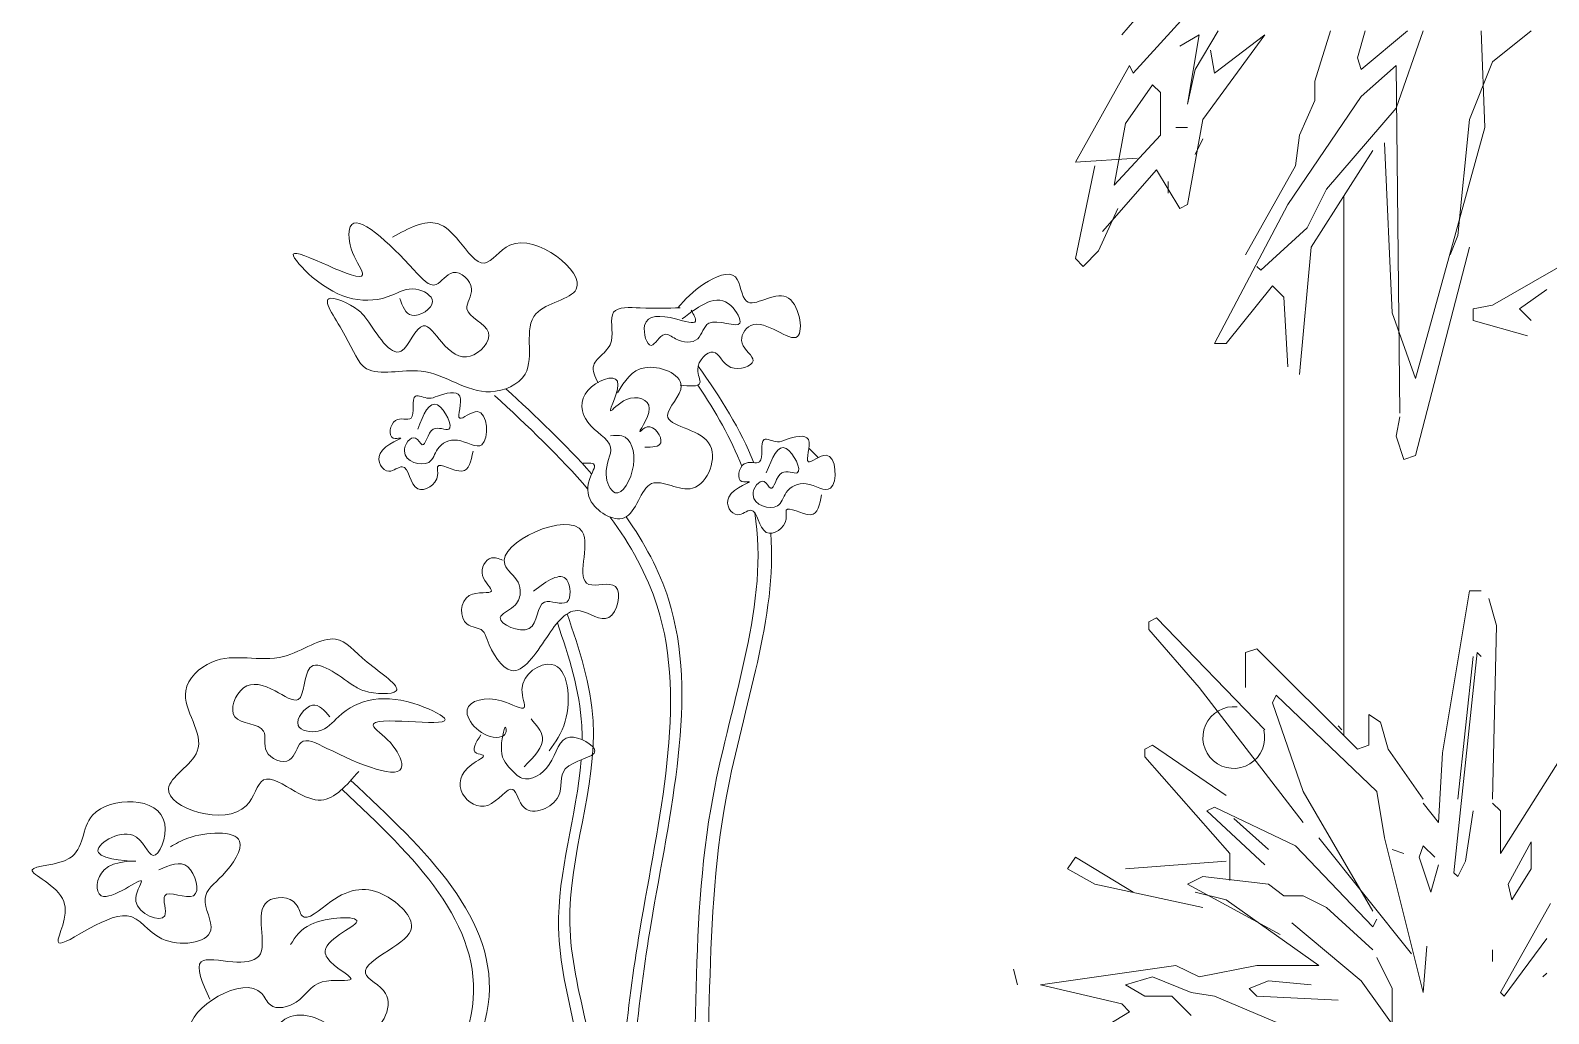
# Model space of a CAD drawing. Header units: metres. Extents: x -2 to 3328848, y -2 to 2725060.
# Drawn here: x 1663781.65 to 1663788.63, y 1363088.17 to 1363092.69 of the extents above; entities that cross this region are included whole.
import ezdxf

# ---------------------------------------------------------------- set-up
doc = ezdxf.new("R2010")
doc.units = ezdxf.units.M
doc.layers.get('0').update_dxf_attribs({"color": 253, "lineweight": 0})
doc.layers.add('8', color=253, linetype='Continuous', lineweight=0)

# ---------------------------------------------------------------- blocks, each defined once
blk = doc.blocks.new('A$C16C20323')
at = {"layer": '8'}
for p, q in [((4310.2, 1569.03), (4212.06, 1460.38)), ((4206.81, 1477.9), (4241.86, 1518.21)), ((4233.09, 1472.64), (4241.86, 1477.9)), ((4241.86, 1477.9), (4236.6, 1446.36)), ((4240.1, 1462.13), (4250.62, 1479.65)), ((4271.65, 1477.9), (4243.61, 1439.35)), ((4248.87, 1460.38), (4271.65, 1477.9)), ((4301.44, 1479.65), (4294.43, 1456.87)), ((4313.71, 1467.38), (4317.21, 1479.65)), ((4336.49, 1479.65), (4315.46, 1462.13)), ((4343.5, 1479.65), (4331.23, 1444.6)), ((4369.79, 1479.65), (4371.54, 1435.84)), ((4392.57, 1479.65), (4375.04, 1465.63)), ((4247.11, 1470.89), (4248.87, 1460.38)), ((4315.46, 1462.13), (4313.71, 1467.38)), ((4210.31, 1463.88), (4185.78, 1420.07)), ((4212.06, 1460.38), (4210.31, 1463.88)), ((4236.6, 1446.36), (4240.1, 1462.13)), ((4331.23, 1463.88), (4315.46, 1449.86)), ((4332.98, 1306.16), (4331.23, 1463.88)), ((4375.04, 1465.63), (4364.53, 1439.35)), ((4208.56, 1437.59), (4220.83, 1455.12)), ((4220.83, 1455.12), (4224.33, 1451.61)), ((4294.43, 1456.87), (4294.43, 1448.11)), ((4224.33, 1451.61), (4224.33, 1432.34)), ((4315.46, 1449.86), (4282.16, 1400.79)), ((4294.43, 1448.11), (4287.42, 1432.34)), ((4331.23, 1444.6), (4299.69, 1407.8)), ((4203.3, 1409.55), (4208.56, 1437.59)), ((4236.6, 1435.84), (4231.34, 1435.84)), ((4243.61, 1439.35), (4236.6, 1400.79)), ((4371.54, 1435.84), (4339.99, 1321.93)), ((4364.53, 1439.35), (4359.27, 1386.77)), ((4224.33, 1432.34), (4203.3, 1409.55)), ((4243.61, 1430.58), (4240.1, 1423.57)), ((4287.42, 1432.34), (4285.67, 1418.32)), ((4329.48, 1351.72), (4325.97, 1428.83)), ((4185.78, 1420.07), (4213.82, 1421.82)), ((4320.72, 1425.33), (4292.68, 1381.51)), ((4185.78, 1376.26), (4194.54, 1418.32)), ((4222.58, 1416.56), (4198.04, 1388.52)), ((4233.09, 1399.04), (4222.58, 1416.56)), ((4285.67, 1418.32), (4262.89, 1378.01)), ((4227.84, 1411.31), (4227.84, 1406.05)), ((4299.69, 1407.8), (4290.92, 1390.28)), ((4205.05, 1399.04), (4196.29, 1379.76)), ((4236.6, 1400.79), (4233.09, 1399.04)), ((4282.16, 1400.79), (4248.87, 1337.7)), ((4290.92, 1390.28), (4269.9, 1371)), ((4359.27, 1386.77), (4355.77, 1378.01)), ((4196.29, 1379.76), (4189.28, 1372.75)), ((4292.68, 1381.51), (4287.42, 1323.68)), ((4364.53, 1381.51), (4339.99, 1286.88)), ((4189.28, 1372.75), (4185.78, 1376.26)), ((4269.9, 1371), (4268.14, 1372.75)), ((4411.84, 1376.26), (4375.04, 1355.23)), ((4254.12, 1337.7), (4275.15, 1363.99)), ((4275.15, 1363.99), (4280.41, 1358.73)), ((4280.41, 1358.73), (4282.16, 1327.19)), ((4399.58, 1362.24), (4387.31, 1353.48)), ((4339.99, 1321.93), (4329.48, 1351.72)), ((4375.04, 1355.23), (4366.28, 1353.48)), ((4366.28, 1353.48), (4366.28, 1348.22)), ((4387.31, 1353.48), (4392.57, 1348.22)), ((4366.28, 1348.22), (4390.81, 1341.21)), ((4248.87, 1337.7), (4254.12, 1337.7)), ((4331.23, 1295.64), (4332.98, 1304.41)), ((4334.74, 1285.13), (4331.23, 1295.64)), ((4069.12, 1285.98), (4064.89, 1290.21)), ((4339.99, 1286.88), (4334.74, 1285.13)), ((4364.53, 1225.55), (4352.26, 1151.94)), ((4369.79, 1225.55), (4364.53, 1225.55)), ((4376.8, 1209.77), (4373.29, 1222.04)), ((4219.07, 1211.53), (4222.58, 1213.28)), ((4222.58, 1213.28), (4271.65, 1162.46)), ((4219.07, 1208.02), (4219.07, 1211.53)), ((4241.86, 1181.73), (4219.07, 1208.02)), ((4375.04, 1130.91), (4376.8, 1209.77)), ((4268.14, 1199.26), (4262.89, 1197.51)), ((4313.71, 1153.7), (4268.14, 1199.26)), ((4262.89, 1197.51), (4262.89, 1181.73)), ((4368.03, 1197.51), (4357.52, 1097.62)), ((4366.28, 1195.75), (4359.27, 1130.91)), ((4369.79, 1195.75), (4368.03, 1197.51)), ((4289.17, 1120.4), (4241.86, 1181.73)), ((4275.15, 1174.72), (4276.91, 1178.23)), ((4276.91, 1178.23), (4322.47, 1134.42)), ((4289.17, 1134.42), (4275.15, 1174.72)), ((4306.7, 1162.46), (4304.94, 1164.21)), ((4304.94, 1164.21), (4304.94, 1164.21)), ((4324.22, 1165.96), (4318.96, 1169.47)), ((4318.96, 1169.47), (4318.96, 1155.45)), ((4327.73, 1153.7), (4324.22, 1165.96)), ((4411.84, 1158.95), (4378.55, 1106.38)), ((4220.83, 1155.45), (4217.32, 1153.7)), ((4217.32, 1153.7), (4217.32, 1150.19)), ((4217.32, 1150.19), (4255.88, 1106.38)), ((4254.12, 1132.67), (4220.83, 1155.45)), ((4318.96, 1155.45), (4313.71, 1153.7)), ((4343.5, 1130.91), (4327.73, 1153.7)), ((4352.26, 1151.94), (4350.51, 1120.4)), ((4320.72, 1080.09), (4289.17, 1134.42)), ((4322.47, 1134.42), (4325.97, 1113.39)), ((4245.36, 1125.66), (4248.87, 1127.41)), ((4271.65, 1101.12), (4245.36, 1125.66)), ((4248.87, 1127.41), (4285.67, 1109.88)), ((4350.51, 1120.4), (4343.5, 1129.16)), ((4362.78, 1102.87), (4366.28, 1125.66)), ((4378.55, 1125.66), (4375.04, 1129.16)), ((4378.55, 1106.38), (4378.55, 1125.66)), ((4257.63, 1122.15), (4273.4, 1108.13)), ((4285.67, 1109.88), (4320.72, 1073.08)), ((4296.18, 1113.39), (4338.24, 1060.82)), ((4325.97, 1113.39), (4343.5, 1043.29)), ((4343.5, 1109.88), (4341.75, 1104.63)), ((4348.76, 1104.63), (4343.5, 1109.88)), ((4382.05, 1092.36), (4392.57, 1111.64)), ((4392.57, 1111.64), (4392.57, 1099.37)), ((4185.78, 1104.63), (4182.27, 1099.37)), ((4212.06, 1088.85), (4185.78, 1104.63)), ((4254.12, 1102.87), (4208.56, 1099.37)), ((4255.88, 1106.38), (4255.88, 1094.11)), ((4329.48, 1108.13), (4334.74, 1106.38)), ((4341.75, 1104.63), (4347, 1088.85)), ((4359.27, 1095.86), (4362.78, 1102.87)), ((4182.27, 1099.37), (4194.54, 1092.36)), ((4236.6, 1092.36), (4243.61, 1095.86)), ((4243.61, 1095.86), (4273.4, 1092.36)), ((4347, 1088.85), (4350.51, 1101.12)), ((4357.52, 1097.62), (4359.27, 1095.86)), ((4392.57, 1099.37), (4383.8, 1085.35)), ((4194.54, 1092.36), (4243.61, 1081.84)), ((4278.66, 1069.58), (4236.6, 1092.36)), ((4240.1, 1088.85), (4254.12, 1085.35)), ((4273.4, 1092.36), (4280.41, 1087.1)), ((4383.8, 1085.35), (4382.05, 1092.36)), ((4254.12, 1085.35), (4296.18, 1055.56)), ((4280.41, 1087.1), (4289.17, 1087.1)), ((4289.17, 1087.1), (4299.69, 1081.84)), ((4299.69, 1081.84), (4320.72, 1062.57)), ((4401.33, 1083.6), (4378.55, 1043.29)), ((4283.91, 1074.83), (4315.46, 1048.55)), ((4320.72, 1073.08), (4322.47, 1076.59)), ((4380.3, 1041.54), (4399.58, 1067.82)), ((4343.5, 1043.29), (4345.25, 1064.32)), ((4375.04, 1057.31), (4375.04, 1062.57)), ((4375.04, 1062.57), (4375.04, 1057.31)), ((4157.74, 1053.81), (4159.49, 1046.8)), ((4231.34, 1055.56), (4170.01, 1046.8)), ((4241.86, 1050.3), (4231.34, 1055.56)), ((4268.14, 1055.56), (4241.86, 1050.3)), ((4296.18, 1055.56), (4268.14, 1055.56)), ((4329.48, 1045.04), (4322.47, 1059.06)), ((4208.56, 1046.8), (4220.83, 1050.3)), ((4220.83, 1050.3), (4238.35, 1043.29)), ((4264.64, 1045.04), (4273.4, 1048.55)), ((4273.4, 1048.55), (4292.68, 1046.8)), ((4315.46, 1048.55), (4332.98, 1024.01)), ((4399.58, 1052.05), (4397.82, 1050.3)), ((4397.82, 1050.3), (4397.82, 1050.3)), ((4170.01, 1046.8), (4206.81, 1038.03)), ((4217.32, 1041.54), (4208.56, 1046.8)), ((4229.59, 1041.54), (4217.32, 1041.54)), ((4238.35, 1032.78), (4229.59, 1041.54)), ((4238.35, 1043.29), (4248.87, 1041.54)), ((4248.87, 1041.54), (4282.16, 1027.52)), ((4268.14, 1041.54), (4264.64, 1045.04)), ((4304.94, 1039.79), (4268.14, 1041.54)), ((4329.48, 1027.52), (4329.48, 1045.04)), ((4378.55, 1043.29), (4380.3, 1041.54)), ((4210.31, 1034.53), (4187.53, 1020.51)), ((4206.81, 1038.03), (4210.31, 1034.53))]:
    blk.add_line(p, q, dxfattribs=at)
blk.add_arc((4257.63, 1158.95), 14.02, 83.65981, 14.03624, dxfattribs=at)
for points in [[(3879.34, 1358.25), (3884.79, 1350.57), (3894.17, 1356.75), (3886.56, 1362.46), (3875.68, 1359.66), (3839.64, 1367.92), (3831, 1378.23), (3862.44, 1368.94), (3857.93, 1379.06), (3856.79, 1390.67), (3885.71, 1371.18), (3895.76, 1364.52), (3903.45, 1369.95), (3911.81, 1362.55), (3909.75, 1353.55), (3919.61, 1342.78), (3911.27, 1332.01), (3898.32, 1338.38), (3889.96, 1345.79), (3879.93, 1334.27), (3864.43, 1348.61), (3860.49, 1352.92), (3847.07, 1358.08), (3854.59, 1341.22), (3864.27, 1326.32), (3889.04, 1325.18), (3920.49, 1315.89), (3936.15, 1323.85), (3941.09, 1351.29), (3959.38, 1362.43), (3929.24, 1382.4), (3917.71, 1374.25), (3906.15, 1384.28), (3896.57, 1392.15), (3876.03, 1386.08)], [(4005.43, 1353.94), (4017.48, 1364.97), (4031.55, 1367.97), (4036.57, 1356.95), (4054.64, 1358.95), (4059.67, 1340.92), (4038.58, 1345.93), (4034.56, 1337.91), (4039.58, 1329.9), (4029.54, 1326.89), (4021.5, 1333.9), (4014.47, 1325.89), (4015.48, 1319.87), (4006.44, 1318.87)], [(4007.44, 1348.93), (4029.54, 1354.95), (4033.55, 1346.93), (4019.49, 1346.93), (4014.47, 1339.92), (4004.43, 1339.92), (3999.41, 1341.92), (3993.38, 1336.91), (3990.37, 1345.93), (4004.43, 1348.93), (4013.47, 1347.93), (4011.46, 1352.94)], [(4006.44, 1353.94), (3988.36, 1353.94), (3976.31, 1351.94), (3975.3, 1338.91), (3971.29, 1332.9), (3967.27, 1327.89), (3969.28, 1319.87)], [(3990.44, 1290.68), (3997.68, 1292.74), (3991.48, 1299.97), (3988.38, 1297.9), (3992.51, 1308.22), (3982.17, 1312.35), (3974.93, 1307.19), (3978.04, 1320.6), (3964.59, 1316.47), (3964.59, 1302.03), (3974.93, 1290.68), (3972.87, 1278.3), (3977, 1270.05), (3985.27, 1282.43), (3980.1, 1295.84), (3974.93, 1295.84)], [(3978.04, 1315.44), (3990.44, 1326.79), (4006.99, 1318.54), (4000.78, 1305.12), (4019.4, 1292.74), (4012.16, 1272.11), (3993.55, 1274.17), (3981.14, 1258.7), (3965.63, 1266.95), (3966.66, 1279.33), (3967.7, 1282.43), (3962.53, 1283.46)], [(3887.43, 1298.86), (3896.47, 1309.88), (3901.49, 1298.86), (3894.46, 1298.86), (3889.44, 1291.85), (3886.42, 1294.85), (3881.4, 1288.84), (3892.45, 1283.83), (3896.47, 1289.84), (3905.5, 1293.85), (3916.55, 1291.85), (3914.54, 1306.88), (3906.51, 1303.87), (3906.51, 1313.89), (3896.47, 1313.89), (3892.45, 1312.89), (3886.42, 1313.89), (3884.41, 1303.87), (3877.38, 1302.87), (3876.38, 1294.85), (3879.39, 1294.85), (3870.35, 1287.84), (3874.37, 1279.82), (3880.4, 1281.83), (3887.43, 1271.81), (3896.47, 1277.82), (3896.47, 1281.83), (3907.51, 1279.82), (3912.53, 1288.84)], [(4045.58, 1279.1), (4054.61, 1290.12), (4059.64, 1279.1), (4052.61, 1279.1), (4047.58, 1272.09), (4044.57, 1275.09), (4039.55, 1269.08), (4050.6, 1264.07), (4054.61, 1270.08), (4063.65, 1274.09), (4074.7, 1272.09), (4072.69, 1287.12), (4064.66, 1284.11), (4064.66, 1294.13), (4054.61, 1294.13), (4050.6, 1293.13), (4044.57, 1294.13), (4042.56, 1284.11), (4035.53, 1283.11), (4034.53, 1275.09), (4037.54, 1275.09), (4028.5, 1268.08), (4032.52, 1260.06), (4038.55, 1262.06), (4045.58, 1252.04), (4054.61, 1258.06), (4054.61, 1262.06), (4065.66, 1260.06), (4070.68, 1269.08)], [(3939.98, 1225.44), (3955.04, 1230.45), (3955.04, 1220.43), (3945, 1220.43), (3937.97, 1208.4), (3924.91, 1213.41), (3930.94, 1218.42), (3933.95, 1224.43), (3932.95, 1229.44), (3926.92, 1237.46), (3962.07, 1252.49), (3965.08, 1228.44), (3977.14, 1227.44), (3974.12, 1213.41), (3961.07, 1216.42), (3946, 1204.39), (3929.93, 1189.36), (3918.89, 1203.39), (3916.88, 1207.4), (3909.85, 1210.41), (3910.85, 1223.43), (3920.89, 1225.44), (3916.88, 1232.45), (3920.89, 1240.47), (3925.92, 1239.46)], [(3847.59, 1168.38), (3839.74, 1173.6), (3833.21, 1164.47), (3842.36, 1161.86), (3851.51, 1168.38), (3888.11, 1173.6), (3899.88, 1167.08), (3867.2, 1164.47), (3875.04, 1156.64), (3880.27, 1146.21), (3846.28, 1154.04), (3834.51, 1156.64), (3829.29, 1148.82), (3818.83, 1152.73), (3817.52, 1161.86), (3804.45, 1168.38), (3808.37, 1181.43), (3822.75, 1180.12), (3833.21, 1176.21), (3838.44, 1190.56), (3858.05, 1182.73), (3863.28, 1180.12), (3877.66, 1180.12), (3864.58, 1193.17), (3850.2, 1203.6), (3826.67, 1195.78), (3793.99, 1193.17), (3782.22, 1180.12), (3787.45, 1152.73), (3774.38, 1135.78), (3809.68, 1127.95), (3817.52, 1139.69), (3831.9, 1134.47), (3843.67, 1130.56), (3860.66, 1143.6)], [(3947.13, 1152.94), (3954.36, 1166.35), (3948.16, 1192.14), (3934.72, 1180.8), (3935.75, 1172.54), (3925.41, 1175.64), (3909.9, 1171.51), (3924.38, 1159.13), (3927.48, 1161.19), (3927.48, 1163.26), (3925.41, 1155), (3929.55, 1144.69), (3934.72, 1140.56), (3947.13, 1146.75), (3956.43, 1159.13), (3967.81, 1152.94), (3954.36, 1144.69), (3951.26, 1132.31), (3935.75, 1127.15), (3930.58, 1135.4), (3919.21, 1128.18), (3907.83, 1133.34), (3911.97, 1146.75), (3917.14, 1150.88), (3914.04, 1151.91), (3916.11, 1160.16)], [(3935.75, 1145.72), (3944.02, 1159.13), (3938.85, 1167.38)], [(3770.05, 1098.93), (3783.13, 1100.23), (3785.74, 1087.19), (3772.67, 1087.19), (3772.67, 1078.06), (3759.6, 1084.58), (3762.21, 1093.71), (3743.91, 1087.19), (3745.22, 1098.93), (3759.6, 1102.84), (3742.6, 1106.75), (3758.29, 1114.58), (3767.44, 1105.45), (3772.67, 1119.8), (3739.99, 1123.71), (3729.53, 1104.14), (3712.53, 1098.93), (3726.91, 1084.58), (3724.3, 1066.32), (3755.67, 1078.06), (3771.36, 1067.62), (3793.59, 1071.54), (3790.97, 1085.88), (3798.82, 1096.32), (3806.66, 1111.97), (3783.13, 1113.27), (3775.28, 1109.36)], [(3829.74, 1064.99), (3838.89, 1074.12), (3859.81, 1075.42), (3845.43, 1061.08), (3857.19, 1049.34), (3844.12, 1048.03), (3832.35, 1038.9), (3820.59, 1037.6), (3816.67, 1042.82), (3783.98, 1025.86), (3815.36, 1018.03), (3827.12, 1031.08), (3838.89, 1032.38), (3863.73, 1023.25), (3872.88, 1042.82), (3863.73, 1051.95), (3874.19, 1062.38), (3884.65, 1072.82), (3872.88, 1087.16), (3848.04, 1084.55), (3834.97, 1078.03), (3832.35, 1083.25), (3819.28, 1084.55), (3815.36, 1059.77), (3803.59, 1057.16), (3789.21, 1057.16), (3793.13, 1040.21)]]:
    blk.add_spline(points, degree=3, dxfattribs=at)
for points in [[(4039.94, 1283.68), (4033.92, 1298.71), (4024.89, 1313.19), (4014.67, 1327.46)], [(3966.34, 1278.63), (3954.58, 1291.91), (3941.15, 1304.63), (3927.39, 1317.24)], [(4034.44, 1282.06), (4029.58, 1294.66), (4022.59, 1306.86), (4014.51, 1318.87)], [(3964.57, 1271.72), (3952.05, 1286.4), (3937.36, 1300.36), (3922.27, 1314.18)], [(4037.06, 1274.53), (4037.01, 1274.69), (4036.96, 1274.85), (4036.91, 1275.01)], [(3845.94, 1059.65), (3845.97, 1059.7), (3846, 1059.76), (3846.03, 1059.81)]]:
    blk.add_open_spline(points, degree=3, dxfattribs=at)
for points, knots in [([(4000.03, 904.14), (4003.19, 918.91), (4018.34, 994.02), (4004.81, 1112.88), (4047.06, 1220.74), (4040.33, 1260.89)], [11.006586, 11.006586, 11.006586, 11.006586, 56.155713, 240.49134, 370.079223, 370.079223, 370.079223, 370.079223]), ([(3977.66, 887.65), (3977.29, 913.15), (3976.38, 974.86), (3986.61, 1082.57), (4014.47, 1192.04), (3984.04, 1246.31), (3974.66, 1259.04)], [0, 0, 0, 0, 76.172654, 184.378674, 331.6826, 379.789459, 379.789459, 379.789459, 379.789459]), ([(3982.78, 890.71), (3982.4, 916.21), (3981.5, 977.92), (3991.72, 1085.64), (4019.24, 1193.75), (3990.31, 1247.28), (3981.94, 1259.1)], [0, 0, 0, 0, 76.172654, 184.378674, 331.6826, 376.02511, 376.02511, 376.02511, 376.02511]), ([(4007.11, 908.56), (4009.92, 921.86), (4024.31, 995.51), (4011.32, 1109.62), (4050.6, 1213.97), (4047.6, 1251.65)], [15.509436, 15.509436, 15.509436, 15.509436, 56.155713, 240.49134, 360.222297, 360.222297, 360.222297, 360.222297]), ([(3970.14, 896.73), (3966.45, 912.23), (3960.8, 940.84), (3977.5, 1000.25), (3942.85, 1074.14), (3975.74, 1153.07), (3960.77, 1198.99), (3955.19, 1215.1)], [8.740126, 8.740126, 8.740126, 8.740126, 55.722068, 95.471989, 188.342119, 280.875785, 330.949172, 330.949172, 330.949172, 330.949172]), ([(3962.03, 1157.96), (3962.04, 1160.13), (3961.62, 1177.99), (3956.09, 1195.58), (3950.78, 1211.01)], [274.244532, 274.244532, 274.244532, 274.244532, 280.875785, 328.819039, 328.819039, 328.819039, 328.819039]), ([(3962.86, 904.24), (3960.24, 916.56), (3956.58, 941.99), (3972.38, 998.21), (3940.18, 1066.87), (3959.58, 1123.57), (3961.61, 1148.79)], [18.393996, 18.393996, 18.393996, 18.393996, 55.722068, 95.471989, 188.342119, 264.93864, 264.93864, 264.93864, 264.93864]), ([(3933.44, 906.93), (3931.53, 924.02), (3925.21, 948.89), (3899.66, 989.34), (3941.17, 1060.63), (3891.01, 1107.87), (3857.08, 1139.47)], [87.77061, 87.77061, 87.77061, 87.77061, 139.609811, 165.489012, 224.226826, 343.608511, 343.608511, 343.608511, 343.608511]), ([(3924.08, 827.88), (3928.83, 872.3), (3932.36, 925.19), (3892.5, 988.32), (3933.24, 1058.29), (3885.94, 1104.83), (3853.14, 1135.44)], [11.294392, 11.294392, 11.294392, 11.294392, 139.609811, 165.489012, 224.226826, 339.825567, 339.825567, 339.825567, 339.825567])]:
    blk.add_open_spline(points, degree=3, knots=knots, dxfattribs=at)

msp = doc.modelspace()

# ---------------------------------------------------------------- linework, layer by layer
msp.add_line((1663787.691, 1363091.9281), (1663787.691, 1363089.4458))

# ---------------------------------------------------------------- block references
at = {"xscale": 0.010140944072121, "yscale": 0.010140944072121, "zscale": 0.010140944072121}
msp.add_blockref('A$C16C20323', (1663744.0088, 1363077.6833), dxfattribs=at)

doc.saveas('drawing.dxf')
